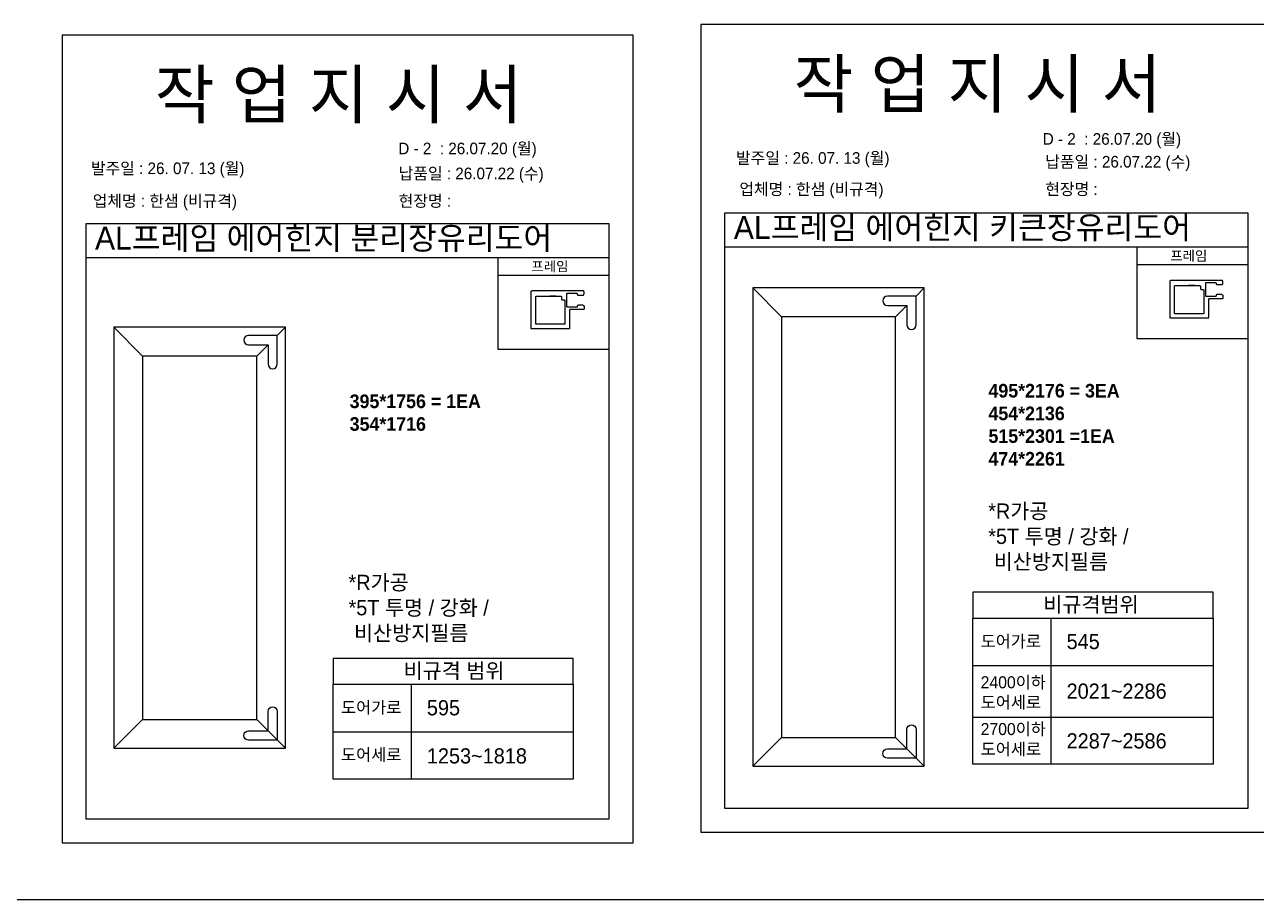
# Model space of a CAD drawing. Header units: millimetres. Extents: x -44117 to 256353, y -2095463 to 65325.
# Drawn here: x 114128 to 120564, y -1117192 to -1112620 of the extents above; entities that cross this region are included whole.
import ezdxf

# ---------------------------------------------------------------- set-up
doc = ezdxf.new("R2010")
doc.units = ezdxf.units.MM
doc.header["$LTSCALE"] = 10
doc.layers.add('PDF_Geomertry', color=7, linetype='Continuous')
doc.layers.add('PDF_Text', color=7, linetype='Continuous')
doc.styles.add('MtX_Gulim', font='')
doc.styles.add('PDF Arial', font='')
doc.styles.get('MtX_Gulim').set_extended_font_data('Gulim', bold=True)
doc.styles.get('PDF Arial').set_extended_font_data('Arial')

msp = doc.modelspace()

# ---------------------------------------------------------------- linework, layer by layer
for p, q in [((120521.01411, -1113606.40553), (117785.67976, -1113606.40553)), ((117182.93882, -1113661.80927), (114447.60447, -1113661.80927)), ((120521.01411, -1113784.02464), (117785.67976, -1113784.02464)), ((117182.93882, -1113839.42838), (114447.60447, -1113839.42838)), ((117182.93882, -1113931.807), (116600.81875, -1113931.807)), ((120521.01411, -1113876.40327), (119938.89404, -1113876.40327)), ((118082.26288, -1114146.82637), (117932.26288, -1113996.82637)), ((118786.2358, -1114039.37456), (118828.78399, -1113996.82637)), ((118678.78399, -1114146.82637), (118737.51497, -1114088.09539)), ((114744.18759, -1114352.23011), (114594.18759, -1114202.23011)), ((115448.16051, -1114244.7783), (115490.7087, -1114202.23011)), ((115340.7087, -1114352.23011), (115399.43968, -1114293.49913)), ((120337.52341, -1115721.71789), (120337.52341, -1115587.35922)), ((119489.38809, -1115721.71789), (119489.38809, -1116486.37057)), ((116994.80776, -1116067.98003), (116994.80776, -1115933.62135)), ((119083.10586, -1115969.50408), (120337.52341, -1115969.50408)), ((116146.67243, -1116067.98003), (116146.67243, -1116563.55239)), ((114744.18759, -1116252.23011), (114594.18759, -1116402.23011)), ((115340.7087, -1116252.23011), (115490.7087, -1116402.23011)), ((119083.10586, -1116240.52022), (120337.52341, -1116240.52022)), ((115740.3902, -1116315.76621), (116994.80776, -1116315.76621)), ((118082.26288, -1116346.82637), (117932.26288, -1116496.82637)), ((118678.78399, -1116346.82637), (118828.78399, -1116496.82637))]:
    msp.add_line(p, q)
at = {"color": 1}
msp.add_line((104196.73721, -1117192.16289), (196465.88407, -1117192.16289), dxfattribs=at)
for points in [[(117661.34638, -1116840.54813), (120645.34749, -1116840.54813), (120645.34749, -1112620.31799), (117661.34638, -1112620.31799)], [(114323.27109, -1116895.95187), (117307.2722, -1116895.95187), (117307.2722, -1112675.72173), (114323.27109, -1112675.72173)], [(120521.01411, -1113784.02464), (119938.89404, -1113784.02464), (119938.89404, -1114260.48273), (120521.01411, -1114260.48273)], [(117182.93882, -1113839.42838), (116600.81875, -1113839.42838), (116600.81875, -1114315.88647), (117182.93882, -1114315.88647)], [(117932.26288, -1116496.82637), (118828.78399, -1116496.82637), (118828.78399, -1113996.82637), (117932.26288, -1113996.82637)], [(118082.26288, -1116346.82637), (118678.78399, -1116346.82637), (118678.78399, -1114146.82637), (118082.26288, -1114146.82637)], [(114594.18759, -1116402.23011), (115490.7087, -1116402.23011), (115490.7087, -1114202.23011), (114594.18759, -1114202.23011)], [(114744.18759, -1116252.23011), (115340.7087, -1116252.23011), (115340.7087, -1114352.23011), (114744.18759, -1114352.23011)], [(119083.10586, -1115721.71789), (120337.52341, -1115721.71789), (120337.52341, -1116486.37057), (119083.10586, -1116486.37057)], [(115740.3902, -1116067.98003), (116994.80776, -1116067.98003), (116994.80776, -1116563.55239), (115740.3902, -1116563.55239)]]:
    msp.add_lwpolyline(points, close=True)
for points in [[(117785.67976, -1113606.40553), (117785.67976, -1116716.21475), (120521.01411, -1116716.21475), (120521.01411, -1113606.40553)], [(114447.60447, -1113661.80927), (114447.60447, -1116771.61849), (117182.93882, -1116771.61849), (117182.93882, -1113661.80927)], [(120337.52341, -1115587.35922), (119083.10586, -1115587.35922), (119083.10586, -1115721.71789), (120337.52341, -1115721.71789)], [(116994.80776, -1115933.62135), (115740.3902, -1115933.62135), (115740.3902, -1116067.98003), (116994.80776, -1116067.98003)]]:
    msp.add_lwpolyline(points)
for points in [[(118786.26696, -1114088.09539), (118786.26696, -1114039.37456), (118636.26696, -1114039.37456, 1), (118636.26696, -1114088.09539), (118737.54613, -1114088.09539), (118737.54613, -1114189.37456, 1), (118786.26696, -1114189.37456), (118786.26696, -1114039.37456), (118737.54613, -1114039.37456)], [(115448.19166, -1114293.49913), (115448.19166, -1114244.7783), (115298.19166, -1114244.7783, 1), (115298.19166, -1114293.49913), (115399.47083, -1114293.49913), (115399.47083, -1114394.7783, 1), (115448.19166, -1114394.7783), (115448.19166, -1114244.7783), (115399.47083, -1114244.7783)], [(115448.19166, -1116310.96109), (115448.19166, -1116359.68192), (115298.19166, -1116359.68192, -1), (115298.19166, -1116310.96109), (115399.47083, -1116310.96109), (115399.47083, -1116209.68192, -1), (115448.19166, -1116209.68192), (115448.19166, -1116359.68192), (115399.47083, -1116359.68192)], [(118786.26696, -1116405.55735), (118786.26696, -1116454.27818), (118636.26696, -1116454.27818, -1), (118636.26696, -1116405.55735), (118737.54613, -1116405.55735), (118737.54613, -1116304.27818, -1), (118786.26696, -1116304.27818), (118786.26696, -1116454.27818), (118737.54613, -1116454.27818)]]:
    msp.add_lwpolyline(points, format="xyb")
at = {"layer": 'PDF_Geomertry', "lineweight": 25}
for points in [[(120385.04486, -1114032.25704), (120385.71857, -1114032.25704), (120386.39229, -1114032.25704), (120386.39229, -1114032.93075), (120387.066, -1114032.93075), (120387.73971, -1114033.60446), (120387.73971, -1114034.27818), (120388.41377, -1114034.27818), (120388.41377, -1114034.95189), (120388.41377, -1114035.6256), (120389.08714, -1114035.6256), (120389.08714, -1114036.29949), (120389.08714, -1114036.9732), (120389.08714, -1114049.10056), (120389.08714, -1114049.77427), (120388.41377, -1114049.77427), (120388.41377, -1114050.44798), (120388.41377, -1114051.1217), (120387.73971, -1114051.79541), (120387.73971, -1114052.46912), (120387.066, -1114052.46912), (120387.066, -1114053.14301), (120386.39229, -1114053.14301), (120385.71857, -1114053.14301), (120385.71857, -1114053.81672), (120385.04486, -1114053.81672), (120384.37115, -1114053.81672), (120383.69743, -1114053.81672), (120316.32335, -1114053.81672), (120315.64964, -1114053.81672), (120314.97592, -1114053.81672), (120314.97592, -1114054.49044), (120314.30221, -1114054.49044), (120314.30221, -1114055.16415), (120313.6285, -1114055.16415), (120313.6285, -1114055.83803), (120313.6285, -1114056.51175), (120313.6285, -1114150.16168), (120313.6285, -1114150.83539), (120313.6285, -1114151.50911), (120312.95478, -1114151.50911), (120312.95478, -1114152.18282), (120312.95478, -1114152.85653), (120312.28073, -1114152.85653), (120312.28073, -1114153.53025), (120311.60701, -1114153.53025), (120311.60701, -1114154.20413), (120310.9333, -1114154.20413), (120310.25959, -1114154.87785), (120309.58587, -1114154.87785), (120308.91216, -1114154.87785), (120308.23845, -1114154.87785), (120118.24338, -1114154.87785), (120117.56967, -1114154.87785), (120116.89596, -1114154.87785), (120116.22224, -1114154.87785), (120115.54853, -1114154.20413), (120114.87482, -1114154.20413), (120114.87482, -1114153.53025), (120114.2011, -1114153.53025), (120114.2011, -1114152.85653), (120113.52739, -1114152.85653), (120113.52739, -1114152.18282), (120113.52739, -1114151.50911), (120112.85368, -1114151.50911), (120112.85368, -1114150.83539), (120112.85368, -1114150.16168), (120112.85368, -1113961.51405), (120112.85368, -1113960.84033), (120112.85368, -1113960.16662), (120113.52739, -1113960.16662), (120113.52739, -1113959.49291), (120113.52739, -1113958.81919), (120114.2011, -1113958.81919), (120114.2011, -1113958.14548), (120114.87482, -1113958.14548), (120114.87482, -1113957.47177), (120114.87482, -1113956.79805)], [(120299.48017, -1113971.62009), (120299.48017, -1113970.94638), (120299.48017, -1113970.27266), (120300.15389, -1113970.27266), (120300.15389, -1113969.59895), (120300.15389, -1113968.92524), (120300.8276, -1113968.92524), (120301.50131, -1113968.92524), (120301.50131, -1113968.25152), (120302.17503, -1113968.25152), (120302.84874, -1113968.25152), (120350.01073, -1113968.25152), (120350.68445, -1113968.25152), (120351.35816, -1113968.25152), (120351.35816, -1113968.92524), (120352.03187, -1113968.92524), (120352.03187, -1113969.59895), (120352.70559, -1113969.59895), (120352.70559, -1113970.27266), (120353.3793, -1113970.94638), (120353.3793, -1113971.62009), (120353.3793, -1113973.64123), (120353.3793, -1113974.31494), (120353.3793, -1113974.98866), (120353.3793, -1113975.66271), (120354.05301, -1113975.66271), (120354.05301, -1113976.33643), (120354.72707, -1113977.01014), (120355.40078, -1113977.01014), (120355.40078, -1113977.68385), (120356.0745, -1113977.68385), (120356.74821, -1113978.35757), (120357.42192, -1113978.35757), (120358.09564, -1113978.35757), (120383.69777, -1113978.35757), (120384.37149, -1113978.35757), (120385.0452, -1113978.35757), (120385.71891, -1113978.35757), (120385.71891, -1113977.68385), (120386.39263, -1113977.68385), (120387.06634, -1113977.68385), (120387.06634, -1113977.01014), (120387.74006, -1113977.01014), (120387.74006, -1113976.33643), (120388.41411, -1113975.66271), (120388.41411, -1113974.98866), (120388.41411, -1113974.31494), (120389.08782, -1113974.31494), (120389.08782, -1113973.64123), (120389.08782, -1113961.51405), (120389.08782, -1113960.84033), (120389.08782, -1113960.16662), (120388.41411, -1113960.16662), (120388.41411, -1113959.49291), (120388.41411, -1113958.81919), (120387.74006, -1113958.81919), (120387.74006, -1113958.14514), (120387.06634, -1113958.14514), (120387.06634, -1113957.47142), (120386.39263, -1113957.47142), (120386.39263, -1113956.79771), (120385.71891, -1113956.79771), (120385.0452, -1113956.79771), (120384.37149, -1113956.79771), (120383.69777, -1113956.79771), (120299.48017, -1113956.79771), (120118.24407, -1113956.79771), (120117.57001, -1113956.79771), (120116.8963, -1113956.79771), (120116.22259, -1113956.79771), (120115.54887, -1113956.79771), (120115.54887, -1113957.47142), (120114.87516, -1113957.47142)], [(120137.7821, -1114129.94959), (120137.10839, -1114129.94959), (120137.10839, -1114129.27588), (120137.10839, -1114128.60199), (120137.10839, -1114127.92828), (120137.10839, -1113987.11653), (120137.10839, -1113986.44281), (120137.10839, -1113985.7691), (120137.7821, -1113985.09539), (120138.45582, -1113985.09539), (120138.45582, -1113984.42167), (120139.12953, -1113984.42167), (120139.80358, -1113984.42167), (120266.46684, -1113984.42167), (120267.14056, -1113984.42167), (120267.81427, -1113984.42167), (120268.48798, -1113984.42167), (120269.1617, -1113984.42167), (120269.1617, -1113985.09539), (120269.83541, -1113985.09539), (120269.83541, -1113985.7691), (120270.50913, -1113985.7691), (120270.50913, -1113986.44281), (120271.18284, -1113986.44281), (120271.18284, -1113987.11653), (120271.18284, -1113987.79024), (120271.85655, -1113987.79024), (120271.85655, -1113988.46395), (120271.85655, -1113989.13767), (120271.85655, -1113999.24371), (120271.85655, -1113999.91759), (120271.85655, -1114000.59131), (120271.85655, -1114001.26502), (120272.53027, -1114001.26502), (120272.53027, -1114001.93873), (120273.20398, -1114002.61262), (120273.87769, -1114003.28633), (120274.55175, -1114003.28633), (120274.55175, -1114003.96005), (120275.22546, -1114003.96005), (120275.89918, -1114003.96005), (120276.57289, -1114003.96005), (120284.65779, -1114003.96005), (120285.33151, -1114003.96005), (120286.00522, -1114003.96005), (120286.00522, -1114004.63376), (120286.67893, -1114004.63376), (120287.35265, -1114004.63376), (120287.35265, -1114005.30747), (120288.02636, -1114005.30747), (120288.02636, -1114005.98119), (120288.70007, -1114005.98119), (120288.70007, -1114006.6549), (120289.37379, -1114006.6549), (120289.37379, -1114007.32861), (120289.37379, -1114008.00233), (120289.37379, -1114008.67621), (120289.37379, -1114009.34992), (120289.37379, -1114127.92828), (120289.37379, -1114128.60199), (120289.37379, -1114129.27588), (120289.37379, -1114129.94959), (120288.70007, -1114129.94959), (120288.70007, -1114130.62331), (120288.02636, -1114130.62331), (120287.35265, -1114131.29702), (120286.67893, -1114131.29702), (120139.80324, -1114131.29702), (120139.12987, -1114131.29702), (120138.45582, -1114131.29702), (120138.45582, -1114130.62331), (120137.78176, -1114130.62331), (120137.78176, -1114129.94959), (120137.78176, -1114129.27554)], [(120242.21179, -1113984.42167), (120209.87218, -1113984.42167)], [(120385.0452, -1114032.25704), (120384.37149, -1114032.25704), (120384.37149, -1114031.58332), (120383.69777, -1114031.58332), (120358.09564, -1114031.58332), (120357.42192, -1114032.25704), (120356.74821, -1114032.25704), (120356.0745, -1114032.25704), (120355.40044, -1114032.25704), (120355.40044, -1114032.93075), (120354.72673, -1114032.93075), (120354.72673, -1114033.60446), (120354.05301, -1114033.60446), (120354.05301, -1114034.27818), (120353.3793, -1114034.27818), (120353.3793, -1114034.95206), (120353.3793, -1114035.62578), (120353.3793, -1114036.29949), (120353.3793, -1114036.9732), (120353.3793, -1114038.99451), (120353.3793, -1114039.66823), (120352.70559, -1114039.66823), (120352.70559, -1114040.34194), (120352.70559, -1114041.01565), (120352.03187, -1114041.01565), (120352.03187, -1114041.68937), (120351.35816, -1114041.68937), (120350.68445, -1114041.68937), (120350.01073, -1114041.68937), (120302.84874, -1114041.68937), (120302.17503, -1114041.68937), (120301.50131, -1114041.68937), (120300.8276, -1114041.68937), (120300.8276, -1114041.01565), (120300.15389, -1114041.01565), (120300.15389, -1114040.34194), (120299.48017, -1114040.34194), (120299.48017, -1114039.66823), (120299.48017, -1114038.99451), (120299.48017, -1113971.62043)], [(117046.96956, -1114087.66078), (117047.64328, -1114087.66078), (117048.31699, -1114087.66078), (117048.31699, -1114088.33449), (117048.9907, -1114088.33449), (117049.66442, -1114089.0082), (117049.66442, -1114089.68192), (117050.33847, -1114089.68192), (117050.33847, -1114090.35563), (117050.33847, -1114091.02934), (117051.01184, -1114091.02934), (117051.01184, -1114091.70323), (117051.01184, -1114092.37694), (117051.01184, -1114104.5043), (117051.01184, -1114105.17801), (117050.33847, -1114105.17801), (117050.33847, -1114105.85172), (117050.33847, -1114106.52544), (117049.66442, -1114107.19915), (117049.66442, -1114107.87286), (117048.9907, -1114107.87286), (117048.9907, -1114108.54675), (117048.31699, -1114108.54675), (117047.64328, -1114108.54675), (117047.64328, -1114109.22046), (117046.96956, -1114109.22046), (117046.29585, -1114109.22046), (117045.62214, -1114109.22046), (116978.24806, -1114109.22046), (116977.57434, -1114109.22046), (116976.90063, -1114109.22046), (116976.90063, -1114109.89418), (116976.22692, -1114109.89418), (116976.22692, -1114110.56789), (116975.5532, -1114110.56789), (116975.5532, -1114111.24177), (116975.5532, -1114111.91549), (116975.5532, -1114205.56542), (116975.5532, -1114206.23913), (116975.5532, -1114206.91285), (116974.87949, -1114206.91285), (116974.87949, -1114207.58656), (116974.87949, -1114208.26027), (116974.20543, -1114208.26027), (116974.20543, -1114208.93399), (116973.53172, -1114208.93399), (116973.53172, -1114209.60787), (116972.85801, -1114209.60787), (116972.18429, -1114210.28158), (116971.51058, -1114210.28158), (116970.83687, -1114210.28158), (116970.16315, -1114210.28158), (116780.16809, -1114210.28158), (116779.49438, -1114210.28158), (116778.82066, -1114210.28158), (116778.14695, -1114210.28158), (116777.47324, -1114209.60787), (116776.79952, -1114209.60787), (116776.79952, -1114208.93399), (116776.12581, -1114208.93399), (116776.12581, -1114208.26027), (116775.4521, -1114208.26027), (116775.4521, -1114207.58656), (116775.4521, -1114206.91285), (116774.77838, -1114206.91285), (116774.77838, -1114206.23913), (116774.77838, -1114205.56542), (116774.77838, -1114016.91779), (116774.77838, -1114016.24407), (116774.77838, -1114015.57036), (116775.4521, -1114015.57036), (116775.4521, -1114014.89664), (116775.4521, -1114014.22293), (116776.12581, -1114014.22293), (116776.12581, -1114013.54922), (116776.79952, -1114013.54922), (116776.79952, -1114012.8755), (116776.79952, -1114012.20179)], [(116961.40488, -1114027.02383), (116961.40488, -1114026.35012), (116961.40488, -1114025.6764), (116962.07859, -1114025.6764), (116962.07859, -1114025.00269), (116962.07859, -1114024.32898), (116962.7523, -1114024.32898), (116963.42602, -1114024.32898), (116963.42602, -1114023.65526), (116964.09973, -1114023.65526), (116964.77344, -1114023.65526), (117011.93544, -1114023.65526), (117012.60915, -1114023.65526), (117013.28287, -1114023.65526), (117013.28287, -1114024.32898), (117013.95658, -1114024.32898), (117013.95658, -1114025.00269), (117014.63029, -1114025.00269), (117014.63029, -1114025.6764), (117015.30401, -1114026.35012), (117015.30401, -1114027.02383), (117015.30401, -1114029.04497), (117015.30401, -1114029.71868), (117015.30401, -1114030.3924), (117015.30401, -1114031.06645), (117015.97772, -1114031.06645), (117015.97772, -1114031.74017), (117016.65178, -1114032.41388), (117017.32549, -1114032.41388), (117017.32549, -1114033.08759), (117017.9992, -1114033.08759), (117018.67292, -1114033.76131), (117019.34663, -1114033.76131), (117020.02034, -1114033.76131), (117045.62248, -1114033.76131), (117046.29619, -1114033.76131), (117046.96991, -1114033.76131), (117047.64362, -1114033.76131), (117047.64362, -1114033.08759), (117048.31733, -1114033.08759), (117048.99105, -1114033.08759), (117048.99105, -1114032.41388), (117049.66476, -1114032.41388), (117049.66476, -1114031.74017), (117050.33882, -1114031.06645), (117050.33882, -1114030.3924), (117050.33882, -1114029.71868), (117051.01253, -1114029.71868), (117051.01253, -1114029.04497), (117051.01253, -1114016.91779), (117051.01253, -1114016.24407), (117051.01253, -1114015.57036), (117050.33882, -1114015.57036), (117050.33882, -1114014.89664), (117050.33882, -1114014.22293), (117049.66476, -1114014.22293), (117049.66476, -1114013.54888), (117048.99105, -1114013.54888), (117048.99105, -1114012.87516), (117048.31733, -1114012.87516), (117048.31733, -1114012.20145), (117047.64362, -1114012.20145), (117046.96991, -1114012.20145), (117046.29619, -1114012.20145), (117045.62248, -1114012.20145), (116961.40488, -1114012.20145), (116780.16878, -1114012.20145), (116779.49472, -1114012.20145), (116778.82101, -1114012.20145), (116778.14729, -1114012.20145), (116777.47358, -1114012.20145), (116777.47358, -1114012.87516), (116776.79987, -1114012.87516)], [(116799.70681, -1114185.35333), (116799.03309, -1114185.35333), (116799.03309, -1114184.67962), (116799.03309, -1114184.00573), (116799.03309, -1114183.33202), (116799.03309, -1114042.52027), (116799.03309, -1114041.84655), (116799.03309, -1114041.17284), (116799.70681, -1114040.49912), (116800.38052, -1114040.49912), (116800.38052, -1114039.82541), (116801.05423, -1114039.82541), (116801.72829, -1114039.82541), (116928.39155, -1114039.82541), (116929.06526, -1114039.82541), (116929.73898, -1114039.82541), (116930.41269, -1114039.82541), (116931.0864, -1114039.82541), (116931.0864, -1114040.49912), (116931.76012, -1114040.49912), (116931.76012, -1114041.17284), (116932.43383, -1114041.17284), (116932.43383, -1114041.84655), (116933.10754, -1114041.84655), (116933.10754, -1114042.52027), (116933.10754, -1114043.19398), (116933.78126, -1114043.19398), (116933.78126, -1114043.86769), (116933.78126, -1114044.54141), (116933.78126, -1114054.64745), (116933.78126, -1114055.32133), (116933.78126, -1114055.99505), (116933.78126, -1114056.66876), (116934.45497, -1114056.66876), (116934.45497, -1114057.34247), (116935.12868, -1114058.01636), (116935.8024, -1114058.69007), (116936.47645, -1114058.69007), (116936.47645, -1114059.36379), (116937.15017, -1114059.36379), (116937.82388, -1114059.36379), (116938.49759, -1114059.36379), (116946.5825, -1114059.36379), (116947.25621, -1114059.36379), (116947.92992, -1114059.36379), (116947.92992, -1114060.0375), (116948.60364, -1114060.0375), (116949.27735, -1114060.0375), (116949.27735, -1114060.71121), (116949.95106, -1114060.71121), (116949.95106, -1114061.38493), (116950.62478, -1114061.38493), (116950.62478, -1114062.05864), (116951.29849, -1114062.05864), (116951.29849, -1114062.73235), (116951.29849, -1114063.40607), (116951.29849, -1114064.07995), (116951.29849, -1114064.75366), (116951.29849, -1114183.33202), (116951.29849, -1114184.00573), (116951.29849, -1114184.67962), (116951.29849, -1114185.35333), (116950.62478, -1114185.35333), (116950.62478, -1114186.02705), (116949.95106, -1114186.02705), (116949.27735, -1114186.70076), (116948.60364, -1114186.70076), (116801.72795, -1114186.70076), (116801.05458, -1114186.70076), (116800.38052, -1114186.70076), (116800.38052, -1114186.02705), (116799.70646, -1114186.02705), (116799.70646, -1114185.35333), (116799.70646, -1114184.67928)], [(116904.1365, -1114039.82541), (116871.79688, -1114039.82541)], [(117046.96991, -1114087.66078), (117046.29619, -1114087.66078), (117046.29619, -1114086.98706), (117045.62248, -1114086.98706), (117020.02034, -1114086.98706), (117019.34663, -1114087.66078), (117018.67292, -1114087.66078), (117017.9992, -1114087.66078), (117017.32515, -1114087.66078), (117017.32515, -1114088.33449), (117016.65143, -1114088.33449), (117016.65143, -1114089.0082), (117015.97772, -1114089.0082), (117015.97772, -1114089.68192), (117015.30401, -1114089.68192), (117015.30401, -1114090.3558), (117015.30401, -1114091.02951), (117015.30401, -1114091.70323), (117015.30401, -1114092.37694), (117015.30401, -1114094.39825), (117015.30401, -1114095.07197), (117014.63029, -1114095.07197), (117014.63029, -1114095.74568), (117014.63029, -1114096.41939), (117013.95658, -1114096.41939), (117013.95658, -1114097.09311), (117013.28287, -1114097.09311), (117012.60915, -1114097.09311), (117011.93544, -1114097.09311), (116964.77344, -1114097.09311), (116964.09973, -1114097.09311), (116963.42602, -1114097.09311), (116962.7523, -1114097.09311), (116962.7523, -1114096.41939), (116962.07859, -1114096.41939), (116962.07859, -1114095.74568), (116961.40488, -1114095.74568), (116961.40488, -1114095.07197), (116961.40488, -1114094.39825), (116961.40488, -1114027.02417)]]:
    msp.add_lwpolyline(points, dxfattribs=at)

# ---------------------------------------------------------------- texts
at = {"linetype": 'Continuous', "style": 'MtX_Gulim'}
for p in [(120114.36988, -1113854.03382), (116776.29458, -1113909.43756)]:
    msp.add_text('프레임', height=51.271748, dxfattribs=at).set_placement(p)
at = {"attachment_point": 1}
for s, width, gutter_width, heights, insert, char_height in [('{\\fGulim|b0|i0|c129|p50;작 업 지 시 서}', 5874.4321472, 22.20239, [-276.81147], (118145.90306, -1112805.33052), 248.6667591), ('{\\fGulim|b0|i0|c129|p50;작 업 지 시 서}', 5874.4321472, 22.20239, [-276.81147], (114807.82776, -1112860.73426), 248.6667591), ('{\\fGulim|b0|i0|c129|p50;\\C1;D - 2  : 26.07.20 (월)}', 5874.4321472, 22.20239, [62.32696], (116080.20869, -1113237.05965), 60.923356), ('{\\fGulim|b0|i0|c129|p50;\\C1;D - 2  : 26.07.20 (월)}', 5874.4321472, 22.20239, [62.32696], (119447.73229, -1113187.20763), 60.923356), ('\\pt11;{\\fGulim|b0|i0|c129|p50;발주일 : 26. 07. 13 (월)}', 5874.4321472, 22.20239, [61.28591], (117845.13584, -1113286.76122), 60.923356), ('\\pt11;{\\fGulim|b0|i0|c129|p50;발주일 : 26. 07. 13 (월)}', 5874.4321472, 22.20239, [61.28591], (114474.381, -1113340.86643), 60.923356), ('{\\fGulim|b0|i0|c129|p50;납품일 : 26.07.22 (수)}', 5874.4321472, 22.20239, [62.32696], (119461.19536, -1113306.45014), 60.923356), ('{\\fGulim|b0|i0|c129|p50;납품일 : 26.07.22 (수)}', 5874.4321472, 22.20239, [62.32696], (116082.32218, -1113367.70649), 60.923356), ('{\\fGulim|b0|i0|c129|p50;업체명 : 한샘 (비규격)}', 5874.4321472, 22.20239, [64.14322], (117862.66245, -1113449.71093), 60.923356), ('{\\fGulim|b0|i0|c129|p50;현장명 : }', 5874.4321472, 22.20239, [-67.98106], (119461.19536, -1113449.71093), 60.923356), ('{\\fGulim|b0|i0|c129|p50;업체명 : 한샘 (비규격)}', 5874.4321472, 22.20239, [64.14322], (114483.78926, -1113510.96728), 60.923356), ('{\\fGulim|b0|i0|c129|p50;현장명 : }', 5874.4321472, 22.20239, [-67.98106], (116082.32218, -1113510.96728), 60.923356), ('{\\fGulim|b0|i0|c129|p50;AL프레임 에어힌지 키큰장유리도어}', 2836.7034314, 10.72131, [-134.14911], (117833.76087, -1113620.22822), 120.0786444), ('{\\fGulim|b0|i0|c129|p50;AL프레임 에어힌지 분리장유리도어}', 2836.7034314, 10.72131, [-134.14911], (114495.68558, -1113675.63196), 120.0786444), ('{\\f굴림|b1|i0|c129|p50;495*2176 = 3EA\\P\\C1;454*2136\\P\\C256;515*2301 =1EA\\P\\C1;474*2261}', 21510.0890558, 276.6388, [-429.35471], (119164.17784, -1114498.02691), 71.1356923), ('{\\f굴림|b1|i0|c129|p50;395*1756 = 1EA\\P\\C1;354*1716}', 21510.0890558, 276.6388, [-191.85936], (115826.10255, -1114553.43064), 71.1356923), ('{\\fGulim|b0|i0|c129|p50;*R가공\\P*5T 투명 / 강화 /\\P 비산방지필름}', 1875.2995193, 7.08769, [-364.28377], (119162.90596, -1115122.99426), 79.3820819), ('{\\fGulim|b0|i0|c129|p50;*R가공\\P*5T 투명 / 강화 /\\P 비산방지필름}', 1875.2995193, 7.08769, [-364.28377], (115820.19031, -1115495.87405), 79.3820819), ('{\\fGulim|b0|i0|c129|p50;비규격범위}', 1875.2995193, 7.08769, [-88.47244], (119450.82084, -1115611.23726), 79.3820819), ('{\\fGulim|b0|i0|c129|p50;도어가로}', 1485.9640615, 5.61619, [-70.02071], (119123.47491, -1115811.5152), 62.9013764), ('{\\fGulim|b0|i0|c129|p50;545}', 1875.2995193, 7.08769, [-81.49612], (119572.41514, -1115804.70232), 79.3820819), ('{\\fGulim|b0|i0|c129|p50;비규격 범위}', 1875.2995193, 7.08769, [-88.47244], (116108.10519, -1115957.4994), 79.3820819), ('{\\fGulim|b0|i0|c129|p50;2400이하\\P도어세로}', 1485.9640615, 5.61619, [-177.70407], (119123.47491, -1116026.12006), 62.9013764), ('{\\fGulim|b0|i0|c129|p50;2021~2286}', 1875.2995193, 7.08769, [-81.60182], (119572.41514, -1116064.10348), 79.3820819), ('{\\fGulim|b0|i0|c129|p50;도어가로}', 1485.9640615, 5.61619, [-70.02071], (115780.75926, -1116157.77733), 62.9013764), ('{\\fGulim|b0|i0|c129|p50;595}', 1875.2995193, 7.08769, [-81.39042], (116229.69948, -1116150.96445), 79.3820819), ('{\\fGulim|b0|i0|c129|p50;2700이하\\P도어세로}', 1485.9640615, 5.61619, [-177.70407], (119123.47491, -1116270.51854), 62.9013764), ('{\\fGulim|b0|i0|c129|p50;2287~2586}', 1875.2995193, 7.08769, [-81.49612], (119572.41514, -1116323.9886), 79.3820819), ('{\\fGulim|b0|i0|c129|p50;도어세로}', 1485.9640615, 5.61619, [-70.02071], (115780.75926, -1116404.5956), 62.9013764), ('{\\fGulim|b0|i0|c129|p50;1253~1818}', 1875.2995193, 7.08769, [-81.60182], (116229.69948, -1116402.62229), 79.3820819)]:
    msp.add_mtext_dynamic_manual_height_columns(s, width=width, gutter_width=gutter_width, heights=heights, dxfattribs=dict(at, insert=insert, char_height=char_height))
at = {"layer": 'PDF_Text', "char_height": 5.30496, "attachment_point": 7, "rotation": 180, "style": 'PDF Arial'}
for insert in [(120114.1826, -1114154.25519), (120317.61492, -1114154.25519), (116776.10731, -1114209.65893), (116979.53963, -1114209.65893)]:
    msp.add_mtext('X', dxfattribs=dict(at, insert=insert))

doc.saveas('drawing.dxf')
